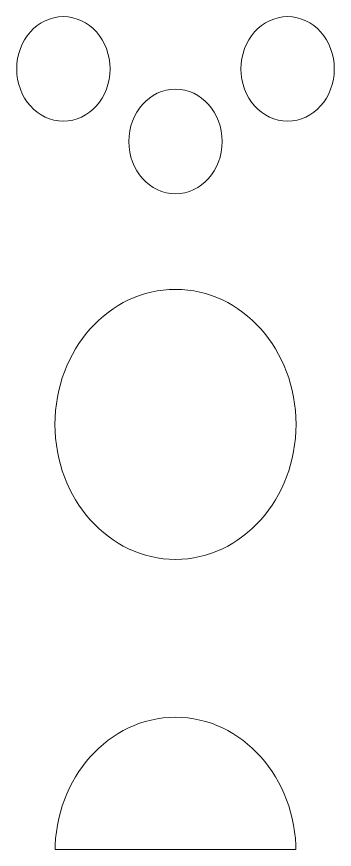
# Model space of a CAD drawing. Header units: millimetres. Extents: x -1200 to 1200, y -590 to 590.
# Drawn here: x 460 to 680, y -590 to -13 of the extents above; entities that cross this region are included whole.
import ezdxf

# ---------------------------------------------------------------- set-up
doc = ezdxf.new("R2010")
doc.units = ezdxf.units.MM
doc.header["$MEASUREMENT"] = 0
doc.layers.add('Layer 1', color=7, linetype='Continuous')

msp = doc.modelspace()

# ---------------------------------------------------------------- linework, layer by layer
at = {"layer": 'Layer 1', "color": 250, "lineweight": 9}
for points, knots in [([(460.3489, -49.5683), (460.3489, -29.5603), (474.8222, -13.3452), (492.6618, -13.3452), (510.5102, -13.3452), (524.9748, -29.5603), (524.9748, -49.5683), (524.9748, -69.5668), (510.5102, -85.7819), (492.6618, -85.7819), (474.8222, -85.7819), (460.3489, -69.5668), (460.3489, -49.5683)], [0, 0, 0, 0, 0.25, 0.25, 0.25, 0.5, 0.5, 0.5, 0.75, 0.75, 0.75, 1, 1, 1, 1]), ([(615.5498, -49.5683), (615.5498, -29.5603), (630.0188, -13.3452), (647.8586, -13.3452), (665.7026, -13.3452), (680.1759, -29.5603), (680.1759, -49.5683), (680.1759, -69.5668), (665.7026, -85.7819), (647.8586, -85.7819), (630.0188, -85.7819), (615.5498, -69.5668), (615.5498, -49.5683)], [0, 0, 0, 0, 0.25, 0.25, 0.25, 0.5, 0.5, 0.5, 0.75, 0.75, 0.75, 1, 1, 1, 1]), ([(537.9515, -99.7856), (537.9515, -79.7824), (552.4205, -63.5625), (570.2602, -63.5625), (588.1085, -63.5625), (602.5732, -79.7824), (602.5732, -99.7856), (602.5732, -119.7889), (588.1085, -136.0088), (570.2602, -136.0088), (552.4205, -136.0088), (537.9515, -119.7889), (537.9515, -99.7856)], [0, 0, 0, 0, 0.25, 0.25, 0.25, 0.5, 0.5, 0.5, 0.75, 0.75, 0.75, 1, 1, 1, 1]), ([(486.8511, -295.6983), (486.8511, -295.6983), (486.9583, -290.8766), (486.9583, -290.8766), (486.9583, -290.8766), (487.28, -286.1222), (487.28, -286.1222), (487.28, -286.1222), (487.8117, -281.4446), (487.8117, -281.4446), (487.8117, -281.4446), (488.5407, -276.844), (488.5407, -276.844), (488.5407, -276.844), (489.4756, -272.3204), (489.4756, -272.3204), (489.4756, -272.3204), (490.5948, -267.8928), (490.5948, -267.8928), (490.5948, -267.8928), (491.9113, -263.5518), (491.9113, -263.5518), (491.9113, -263.5518), (493.3995, -259.3117), (493.3995, -259.3117), (493.3995, -259.3117), (495.072, -255.1726), (495.072, -255.1726), (495.072, -255.1726), (496.9073, -251.1441), (496.9073, -251.1441), (496.9073, -251.1441), (498.9187, -247.2261), (498.9187, -247.2261), (498.9187, -247.2261), (501.0928, -243.4331), (501.0928, -243.4331), (501.0928, -243.4331), (503.4129, -239.7651), (503.4129, -239.7651), (503.4129, -239.7651), (505.8915, -236.227), (505.8915, -236.227), (505.8915, -236.227), (508.5203, -232.833), (508.5203, -232.833), (508.5203, -232.833), (511.282, -229.5832), (511.282, -229.5832), (511.282, -229.5832), (514.181, -226.4825), (514.181, -226.4825), (514.181, -226.4825), (517.2086, -223.5405), (517.2086, -223.5405), (517.2086, -223.5405), (520.3648, -220.7667), (520.3648, -220.7667), (520.3648, -220.7667), (523.6369, -218.1515), (523.6369, -218.1515), (523.6369, -218.1515), (527.0247, -215.719), (527.0247, -215.719), (527.0247, -215.719), (530.5155, -213.4691), (530.5155, -213.4691), (530.5155, -213.4691), (534.1091, -211.4068), (534.1091, -211.4068), (534.1091, -211.4068), (537.8057, -209.532), (537.8057, -209.532), (537.8057, -209.532), (541.5837, -207.859), (541.5837, -207.859), (541.5837, -207.859), (545.4562, -206.3928), (545.4562, -206.3928), (545.4562, -206.3928), (549.4102, -205.1333), (549.4102, -205.1333), (549.4102, -205.1333), (553.441, -204.09), (553.441, -204.09), (553.441, -204.09), (557.5452, -203.2728), (557.5452, -203.2728), (557.5452, -203.2728), (561.7178, -202.6767), (561.7178, -202.6767), (561.7178, -202.6767), (565.9589, -202.3113), (565.9589, -202.3113), (565.9589, -202.3113), (570.2602, -202.1912), (570.2602, -202.1912), (570.2602, -202.1912), (574.5657, -202.3113), (574.5657, -202.3113), (574.5657, -202.3113), (578.807, -202.6767), (578.807, -202.6767), (578.807, -202.6767), (582.9795, -203.2728), (582.9795, -203.2728), (582.9795, -203.2728), (587.0835, -204.09), (587.0835, -204.09), (587.0835, -204.09), (591.1189, -205.1333), (591.1189, -205.1333), (591.1189, -205.1333), (595.0685, -206.3928), (595.0685, -206.3928), (595.0685, -206.3928), (598.941, -207.859), (598.941, -207.859), (598.941, -207.859), (602.7233, -209.532), (602.7233, -209.532), (602.7233, -209.532), (606.4156, -211.4068), (606.4156, -211.4068), (606.4156, -211.4068), (610.0093, -213.4691), (610.0093, -213.4691), (610.0093, -213.4691), (613.5085, -215.719), (613.5085, -215.719), (613.5085, -215.719), (616.8921, -218.1515), (616.8921, -218.1515), (616.8921, -218.1515), (620.1599, -220.7667), (620.1599, -220.7667), (620.1599, -220.7667), (623.3162, -223.5405), (623.3162, -223.5405), (623.3162, -223.5405), (626.3437, -226.4825), (626.3437, -226.4825), (626.3437, -226.4825), (629.2426, -229.5832), (629.2426, -229.5832), (629.2426, -229.5832), (632.0087, -232.833), (632.0087, -232.833), (632.0087, -232.833), (634.6332, -236.227), (634.6332, -236.227), (634.6332, -236.227), (637.1076, -239.7651), (637.1076, -239.7651), (637.1076, -239.7651), (639.4404, -243.4331), (639.4404, -243.4331), (639.4404, -243.4331), (641.6061, -247.2261), (641.6061, -247.2261), (641.6061, -247.2261), (643.6173, -251.1441), (643.6173, -251.1441), (643.6173, -251.1441), (645.4613, -255.1726), (645.4613, -255.1726), (645.4613, -255.1726), (647.1296, -259.3117), (647.1296, -259.3117), (647.1296, -259.3117), (648.6219, -263.5518), (648.6219, -263.5518), (648.6219, -263.5518), (649.9299, -267.8928), (649.9299, -267.8928), (649.9299, -267.8928), (651.0576, -272.3204), (651.0576, -272.3204), (651.0576, -272.3204), (651.984, -276.844), (651.984, -276.844), (651.984, -276.844), (652.7173, -281.4446), (652.7173, -281.4446), (652.7173, -281.4446), (653.249, -286.1222), (653.249, -286.1222), (653.249, -286.1222), (653.575, -290.8766), (653.575, -290.8766), (653.575, -290.8766), (653.6821, -295.6983), (653.6821, -295.6983), (653.6821, -295.6983), (653.575, -300.5201), (653.575, -300.5201), (653.575, -300.5201), (653.249, -305.2745), (653.249, -305.2745), (653.249, -305.2745), (652.7173, -309.9568), (652.7173, -309.9568), (652.7173, -309.9568), (651.984, -314.5574), (651.984, -314.5574), (651.984, -314.5574), (651.0576, -319.0763), (651.0576, -319.0763), (651.0576, -319.0763), (649.9299, -323.5086), (649.9299, -323.5086), (649.9299, -323.5086), (648.6219, -327.8497), (648.6219, -327.8497), (648.6219, -327.8497), (647.1296, -332.0898), (647.1296, -332.0898), (647.1296, -332.0898), (645.4613, -336.2288), (645.4613, -336.2288), (645.4613, -336.2288), (643.6173, -340.2574), (643.6173, -340.2574), (643.6173, -340.2574), (641.6061, -344.1753), (641.6061, -344.1753), (641.6061, -344.1753), (639.4404, -347.9731), (639.4404, -347.9731), (639.4404, -347.9731), (637.1076, -351.6363), (637.1076, -351.6363), (637.1076, -351.6363), (634.6332, -355.1745), (634.6332, -355.1745), (634.6332, -355.1745), (632.0087, -358.5684), (632.0087, -358.5684), (632.0087, -358.5684), (629.2426, -361.8182), (629.2426, -361.8182), (629.2426, -361.8182), (626.3437, -364.9189), (626.3437, -364.9189), (626.3437, -364.9189), (623.3162, -367.861), (623.3162, -367.861), (623.3162, -367.861), (620.1599, -370.6348), (620.1599, -370.6348), (620.1599, -370.6348), (616.8921, -373.2452), (616.8921, -373.2452), (616.8921, -373.2452), (613.5085, -375.6777), (613.5085, -375.6777), (613.5085, -375.6777), (610.0093, -377.9275), (610.0093, -377.9275), (610.0093, -377.9275), (606.4156, -379.9898), (606.4156, -379.9898), (606.4156, -379.9898), (602.7233, -381.8647), (602.7233, -381.8647), (602.7233, -381.8647), (598.941, -383.5425), (598.941, -383.5425), (598.941, -383.5425), (595.0685, -385.0039), (595.0685, -385.0039), (595.0685, -385.0039), (591.1189, -386.2634), (591.1189, -386.2634), (591.1189, -386.2634), (587.0835, -387.3114), (587.0835, -387.3114), (587.0835, -387.3114), (582.9795, -388.1334), (582.9795, -388.1334), (582.9795, -388.1334), (578.807, -388.7296), (578.807, -388.7296), (578.807, -388.7296), (574.5657, -389.0853), (574.5657, -389.0853), (574.5657, -389.0853), (570.2602, -389.2055), (570.2602, -389.2055), (570.2602, -389.2055), (565.9589, -389.0853), (565.9589, -389.0853), (565.9589, -389.0853), (561.7178, -388.7296), (561.7178, -388.7296), (561.7178, -388.7296), (557.5452, -388.1334), (557.5452, -388.1334), (557.5452, -388.1334), (553.441, -387.3114), (553.441, -387.3114), (553.441, -387.3114), (549.4102, -386.2634), (549.4102, -386.2634), (549.4102, -386.2634), (545.4562, -385.0039), (545.4562, -385.0039), (545.4562, -385.0039), (541.5837, -383.5377), (541.5837, -383.5377), (541.5837, -383.5377), (537.8057, -381.8647), (537.8057, -381.8647), (537.8057, -381.8647), (534.1091, -379.9898), (534.1091, -379.9898), (534.1091, -379.9898), (530.5155, -377.9275), (530.5155, -377.9275), (530.5155, -377.9275), (527.0247, -375.6777), (527.0247, -375.6777), (527.0247, -375.6777), (523.6369, -373.2452), (523.6369, -373.2452), (523.6369, -373.2452), (520.3648, -370.6348), (520.3648, -370.6348), (520.3648, -370.6348), (517.2086, -367.861), (517.2086, -367.861), (517.2086, -367.861), (514.181, -364.9189), (514.181, -364.9189), (514.181, -364.9189), (511.282, -361.8182), (511.282, -361.8182), (511.282, -361.8182), (508.5203, -358.5684), (508.5203, -358.5684), (508.5203, -358.5684), (505.8915, -355.1745), (505.8915, -355.1745), (505.8915, -355.1745), (503.4129, -351.6363), (503.4129, -351.6363), (503.4129, -351.6363), (501.0928, -347.9731), (501.0928, -347.9731), (501.0928, -347.9731), (498.9187, -344.1753), (498.9187, -344.1753), (498.9187, -344.1753), (496.9073, -340.2574), (496.9073, -340.2574), (496.9073, -340.2574), (495.072, -336.2288), (495.072, -336.2288), (495.072, -336.2288), (493.3995, -332.0898), (493.3995, -332.0898), (493.3995, -332.0898), (491.9113, -327.8497), (491.9113, -327.8497), (491.9113, -327.8497), (490.5948, -323.5086), (490.5948, -323.5086), (490.5948, -323.5086), (489.4756, -319.0763), (489.4756, -319.0763), (489.4756, -319.0763), (488.5407, -314.5526), (488.5407, -314.5526), (488.5407, -314.5526), (487.8117, -309.9568), (487.8117, -309.9568), (487.8117, -309.9568), (487.28, -305.2745), (487.28, -305.2745), (487.28, -305.2745), (486.9583, -300.5201), (486.9583, -300.5201), (486.9583, -300.5201), (486.8511, -295.6983), (486.8511, -295.6983)], [0, 0, 0, 0, 0.0078125, 0.0078125, 0.0078125, 0.015625, 0.015625, 0.015625, 0.0234375, 0.0234375, 0.0234375, 0.03125, 0.03125, 0.03125, 0.0390625, 0.0390625, 0.0390625, 0.046875, 0.046875, 0.046875, 0.0546875, 0.0546875, 0.0546875, 0.0625, 0.0625, 0.0625, 0.0703125, 0.0703125, 0.0703125, 0.078125, 0.078125, 0.078125, 0.0859375, 0.0859375, 0.0859375, 0.09375, 0.09375, 0.09375, 0.1015625, 0.1015625, 0.1015625, 0.109375, 0.109375, 0.109375, 0.1171875, 0.1171875, 0.1171875, 0.125, 0.125, 0.125, 0.1328125, 0.1328125, 0.1328125, 0.140625, 0.140625, 0.140625, 0.1484375, 0.1484375, 0.1484375, 0.15625, 0.15625, 0.15625, 0.1640625, 0.1640625, 0.1640625, 0.171875, 0.171875, 0.171875, 0.1796875, 0.1796875, 0.1796875, 0.1875, 0.1875, 0.1875, 0.1953125, 0.1953125, 0.1953125, 0.203125, 0.203125, 0.203125, 0.2109375, 0.2109375, 0.2109375, 0.21875, 0.21875, 0.21875, 0.2265625, 0.2265625, 0.2265625, 0.234375, 0.234375, 0.234375, 0.2421875, 0.2421875, 0.2421875, 0.25, 0.25, 0.25, 0.2578125, 0.2578125, 0.2578125, 0.265625, 0.265625, 0.265625, 0.2734375, 0.2734375, 0.2734375, 0.28125, 0.28125, 0.28125, 0.2890625, 0.2890625, 0.2890625, 0.296875, 0.296875, 0.296875, 0.3046875, 0.3046875, 0.3046875, 0.3125, 0.3125, 0.3125, 0.3203125, 0.3203125, 0.3203125, 0.328125, 0.328125, 0.328125, 0.3359375, 0.3359375, 0.3359375, 0.34375, 0.34375, 0.34375, 0.3515625, 0.3515625, 0.3515625, 0.359375, 0.359375, 0.359375, 0.3671875, 0.3671875, 0.3671875, 0.375, 0.375, 0.375, 0.3828125, 0.3828125, 0.3828125, 0.390625, 0.390625, 0.390625, 0.3984375, 0.3984375, 0.3984375, 0.40625, 0.40625, 0.40625, 0.4140625, 0.4140625, 0.4140625, 0.421875, 0.421875, 0.421875, 0.4296875, 0.4296875, 0.4296875, 0.4375, 0.4375, 0.4375, 0.4453125, 0.4453125, 0.4453125, 0.453125, 0.453125, 0.453125, 0.4609375, 0.4609375, 0.4609375, 0.46875, 0.46875, 0.46875, 0.4765625, 0.4765625, 0.4765625, 0.484375, 0.484375, 0.484375, 0.4921875, 0.4921875, 0.4921875, 0.5, 0.5, 0.5, 0.5078125, 0.5078125, 0.5078125, 0.515625, 0.515625, 0.515625, 0.5234375, 0.5234375, 0.5234375, 0.53125, 0.53125, 0.53125, 0.5390625, 0.5390625, 0.5390625, 0.546875, 0.546875, 0.546875, 0.5546875, 0.5546875, 0.5546875, 0.5625, 0.5625, 0.5625, 0.5703125, 0.5703125, 0.5703125, 0.578125, 0.578125, 0.578125, 0.5859375, 0.5859375, 0.5859375, 0.59375, 0.59375, 0.59375, 0.6015625, 0.6015625, 0.6015625, 0.609375, 0.609375, 0.609375, 0.6171875, 0.6171875, 0.6171875, 0.625, 0.625, 0.625, 0.6328125, 0.6328125, 0.6328125, 0.640625, 0.640625, 0.640625, 0.6484375, 0.6484375, 0.6484375, 0.65625, 0.65625, 0.65625, 0.6640625, 0.6640625, 0.6640625, 0.671875, 0.671875, 0.671875, 0.6796875, 0.6796875, 0.6796875, 0.6875, 0.6875, 0.6875, 0.6953125, 0.6953125, 0.6953125, 0.703125, 0.703125, 0.703125, 0.7109375, 0.7109375, 0.7109375, 0.71875, 0.71875, 0.71875, 0.7265625, 0.7265625, 0.7265625, 0.734375, 0.734375, 0.734375, 0.7421875, 0.7421875, 0.7421875, 0.75, 0.75, 0.75, 0.7578125, 0.7578125, 0.7578125, 0.765625, 0.765625, 0.765625, 0.7734375, 0.7734375, 0.7734375, 0.78125, 0.78125, 0.78125, 0.7890625, 0.7890625, 0.7890625, 0.796875, 0.796875, 0.796875, 0.8046875, 0.8046875, 0.8046875, 0.8125, 0.8125, 0.8125, 0.8203125, 0.8203125, 0.8203125, 0.828125, 0.828125, 0.828125, 0.8359375, 0.8359375, 0.8359375, 0.84375, 0.84375, 0.84375, 0.8515625, 0.8515625, 0.8515625, 0.859375, 0.859375, 0.859375, 0.8671875, 0.8671875, 0.8671875, 0.875, 0.875, 0.875, 0.8828125, 0.8828125, 0.8828125, 0.890625, 0.890625, 0.890625, 0.8984375, 0.8984375, 0.8984375, 0.90625, 0.90625, 0.90625, 0.9140625, 0.9140625, 0.9140625, 0.921875, 0.921875, 0.921875, 0.9296875, 0.9296875, 0.9296875, 0.9375, 0.9375, 0.9375, 0.9453125, 0.9453125, 0.9453125, 0.953125, 0.953125, 0.953125, 0.9609375, 0.9609375, 0.9609375, 0.96875, 0.96875, 0.96875, 0.9765625, 0.9765625, 0.9765625, 0.984375, 0.984375, 0.984375, 0.9921875, 0.9921875, 0.9921875, 1, 1, 1, 1]), ([(653.635, -590.0265), (653.635, -590.0265), (486.8941, -590.0265), (486.8941, -590.0265), (486.8941, -590.0265), (486.9583, -587.243), (486.9583, -587.243), (486.9583, -587.243), (487.28, -582.4838), (487.28, -582.4838), (487.28, -582.4838), (487.8117, -577.8063), (487.8117, -577.8063), (487.8117, -577.8063), (488.5407, -573.2008), (488.5407, -573.2008), (488.5407, -573.2008), (489.4756, -568.682), (489.4756, -568.682), (489.4756, -568.682), (490.5948, -564.2448), (490.5948, -564.2448), (490.5948, -564.2448), (491.9113, -559.9086), (491.9113, -559.9086), (491.9113, -559.9086), (493.3995, -555.6686), (493.3995, -555.6686), (493.3995, -555.6686), (495.072, -551.5342), (495.072, -551.5342), (495.072, -551.5342), (496.9073, -547.5009), (496.9073, -547.5009), (496.9073, -547.5009), (498.9187, -543.583), (498.9187, -543.583), (498.9187, -543.583), (501.0928, -539.79), (501.0928, -539.79), (501.0928, -539.79), (503.4129, -536.122), (503.4129, -536.122), (503.4129, -536.122), (505.8915, -532.5886), (505.8915, -532.5886), (505.8915, -532.5886), (508.5203, -529.1898), (508.5203, -529.1898), (508.5203, -529.1898), (511.282, -525.9401), (511.282, -525.9401), (511.282, -525.9401), (514.181, -522.8442), (514.181, -522.8442), (514.181, -522.8442), (517.2086, -519.9021), (517.2086, -519.9021), (517.2086, -519.9021), (520.3648, -517.1186), (520.3648, -517.1186), (520.3648, -517.1186), (523.6369, -514.5131), (523.6369, -514.5131), (523.6369, -514.5131), (527.0247, -512.0758), (527.0247, -512.0758), (527.0247, -512.0758), (530.5155, -509.826), (530.5155, -509.826), (530.5155, -509.826), (534.1091, -507.7636), (534.1091, -507.7636), (534.1091, -507.7636), (537.8057, -505.8887), (537.8057, -505.8887), (537.8057, -505.8887), (541.5837, -504.2206), (541.5837, -504.2206), (541.5837, -504.2206), (545.4562, -502.7496), (545.4562, -502.7496), (545.4562, -502.7496), (549.4102, -501.49), (549.4102, -501.49), (549.4102, -501.49), (553.441, -500.4517), (553.441, -500.4517), (553.441, -500.4517), (557.5452, -499.6296), (557.5452, -499.6296), (557.5452, -499.6296), (561.7178, -499.0335), (561.7178, -499.0335), (561.7178, -499.0335), (565.9589, -498.6682), (565.9589, -498.6682), (565.9589, -498.6682), (570.2602, -498.548), (570.2602, -498.548), (570.2602, -498.548), (574.5657, -498.6682), (574.5657, -498.6682), (574.5657, -498.6682), (578.807, -499.0335), (578.807, -499.0335), (578.807, -499.0335), (582.9795, -499.6296), (582.9795, -499.6296), (582.9795, -499.6296), (587.0835, -500.4517), (587.0835, -500.4517), (587.0835, -500.4517), (591.1189, -501.49), (591.1189, -501.49), (591.1189, -501.49), (595.0685, -502.7496), (595.0685, -502.7496), (595.0685, -502.7496), (598.941, -504.2206), (598.941, -504.2206), (598.941, -504.2206), (602.7233, -505.8887), (602.7233, -505.8887), (602.7233, -505.8887), (606.4156, -507.7636), (606.4156, -507.7636), (606.4156, -507.7636), (610.0093, -509.826), (610.0093, -509.826), (610.0093, -509.826), (613.5085, -512.0758), (613.5085, -512.0758), (613.5085, -512.0758), (616.8921, -514.5131), (616.8921, -514.5131), (616.8921, -514.5131), (620.1599, -517.1186), (620.1599, -517.1186), (620.1599, -517.1186), (623.3162, -519.9021), (623.3162, -519.9021), (623.3162, -519.9021), (626.3437, -522.8442), (626.3437, -522.8442), (626.3437, -522.8442), (629.2426, -525.9401), (629.2426, -525.9401), (629.2426, -525.9401), (632.0087, -529.1898), (632.0087, -529.1898), (632.0087, -529.1898), (634.6332, -532.5886), (634.6332, -532.5886), (634.6332, -532.5886), (637.1076, -536.122), (637.1076, -536.122), (637.1076, -536.122), (639.4404, -539.79), (639.4404, -539.79), (639.4404, -539.79), (641.6061, -543.583), (641.6061, -543.583), (641.6061, -543.583), (643.6173, -547.5009), (643.6173, -547.5009), (643.6173, -547.5009), (645.4613, -551.5247), (645.4613, -551.5247), (645.4613, -551.5247), (647.1296, -555.6686), (647.1296, -555.6686), (647.1296, -555.6686), (648.6219, -559.9086), (648.6219, -559.9086), (648.6219, -559.9086), (649.9299, -564.2448), (649.9299, -564.2448), (649.9299, -564.2448), (651.0576, -568.682), (651.0576, -568.682), (651.0576, -568.682), (651.984, -573.2008), (651.984, -573.2008), (651.984, -573.2008), (652.7173, -577.8063), (652.7173, -577.8063), (652.7173, -577.8063), (653.249, -582.4838), (653.249, -582.4838), (653.249, -582.4838), (653.575, -587.2334), (653.575, -587.2334), (653.575, -587.2334), (653.635, -590.0265), (653.635, -590.0265)], [0, 0, 0, 0, 0.01538462, 0.01538462, 0.01538462, 0.03076923, 0.03076923, 0.03076923, 0.04615385, 0.04615385, 0.04615385, 0.06153846, 0.06153846, 0.06153846, 0.07692308, 0.07692308, 0.07692308, 0.09230769, 0.09230769, 0.09230769, 0.10769231, 0.10769231, 0.10769231, 0.12307692, 0.12307692, 0.12307692, 0.13846154, 0.13846154, 0.13846154, 0.15384615, 0.15384615, 0.15384615, 0.16923077, 0.16923077, 0.16923077, 0.18461538, 0.18461538, 0.18461538, 0.2, 0.2, 0.2, 0.21538462, 0.21538462, 0.21538462, 0.23076923, 0.23076923, 0.23076923, 0.24615385, 0.24615385, 0.24615385, 0.26153846, 0.26153846, 0.26153846, 0.27692308, 0.27692308, 0.27692308, 0.29230769, 0.29230769, 0.29230769, 0.30769231, 0.30769231, 0.30769231, 0.32307692, 0.32307692, 0.32307692, 0.33846154, 0.33846154, 0.33846154, 0.35384615, 0.35384615, 0.35384615, 0.36923077, 0.36923077, 0.36923077, 0.38461538, 0.38461538, 0.38461538, 0.4, 0.4, 0.4, 0.41538462, 0.41538462, 0.41538462, 0.43076923, 0.43076923, 0.43076923, 0.44615385, 0.44615385, 0.44615385, 0.46153846, 0.46153846, 0.46153846, 0.47692308, 0.47692308, 0.47692308, 0.49230769, 0.49230769, 0.49230769, 0.50769231, 0.50769231, 0.50769231, 0.52307692, 0.52307692, 0.52307692, 0.53846154, 0.53846154, 0.53846154, 0.55384615, 0.55384615, 0.55384615, 0.56923077, 0.56923077, 0.56923077, 0.58461538, 0.58461538, 0.58461538, 0.6, 0.6, 0.6, 0.61538462, 0.61538462, 0.61538462, 0.63076923, 0.63076923, 0.63076923, 0.64615385, 0.64615385, 0.64615385, 0.66153846, 0.66153846, 0.66153846, 0.67692308, 0.67692308, 0.67692308, 0.69230769, 0.69230769, 0.69230769, 0.70769231, 0.70769231, 0.70769231, 0.72307692, 0.72307692, 0.72307692, 0.73846154, 0.73846154, 0.73846154, 0.75384615, 0.75384615, 0.75384615, 0.76923077, 0.76923077, 0.76923077, 0.78461538, 0.78461538, 0.78461538, 0.8, 0.8, 0.8, 0.81538462, 0.81538462, 0.81538462, 0.83076923, 0.83076923, 0.83076923, 0.84615385, 0.84615385, 0.84615385, 0.86153846, 0.86153846, 0.86153846, 0.87692308, 0.87692308, 0.87692308, 0.89230769, 0.89230769, 0.89230769, 0.90769231, 0.90769231, 0.90769231, 0.92307692, 0.92307692, 0.92307692, 0.93846154, 0.93846154, 0.93846154, 0.95384615, 0.95384615, 0.95384615, 0.96923077, 0.96923077, 0.96923077, 0.98461538, 0.98461538, 0.98461538, 1, 1, 1, 1])]:
    msp.add_open_spline(points, degree=3, knots=knots, dxfattribs=at)

doc.saveas('drawing.dxf')
